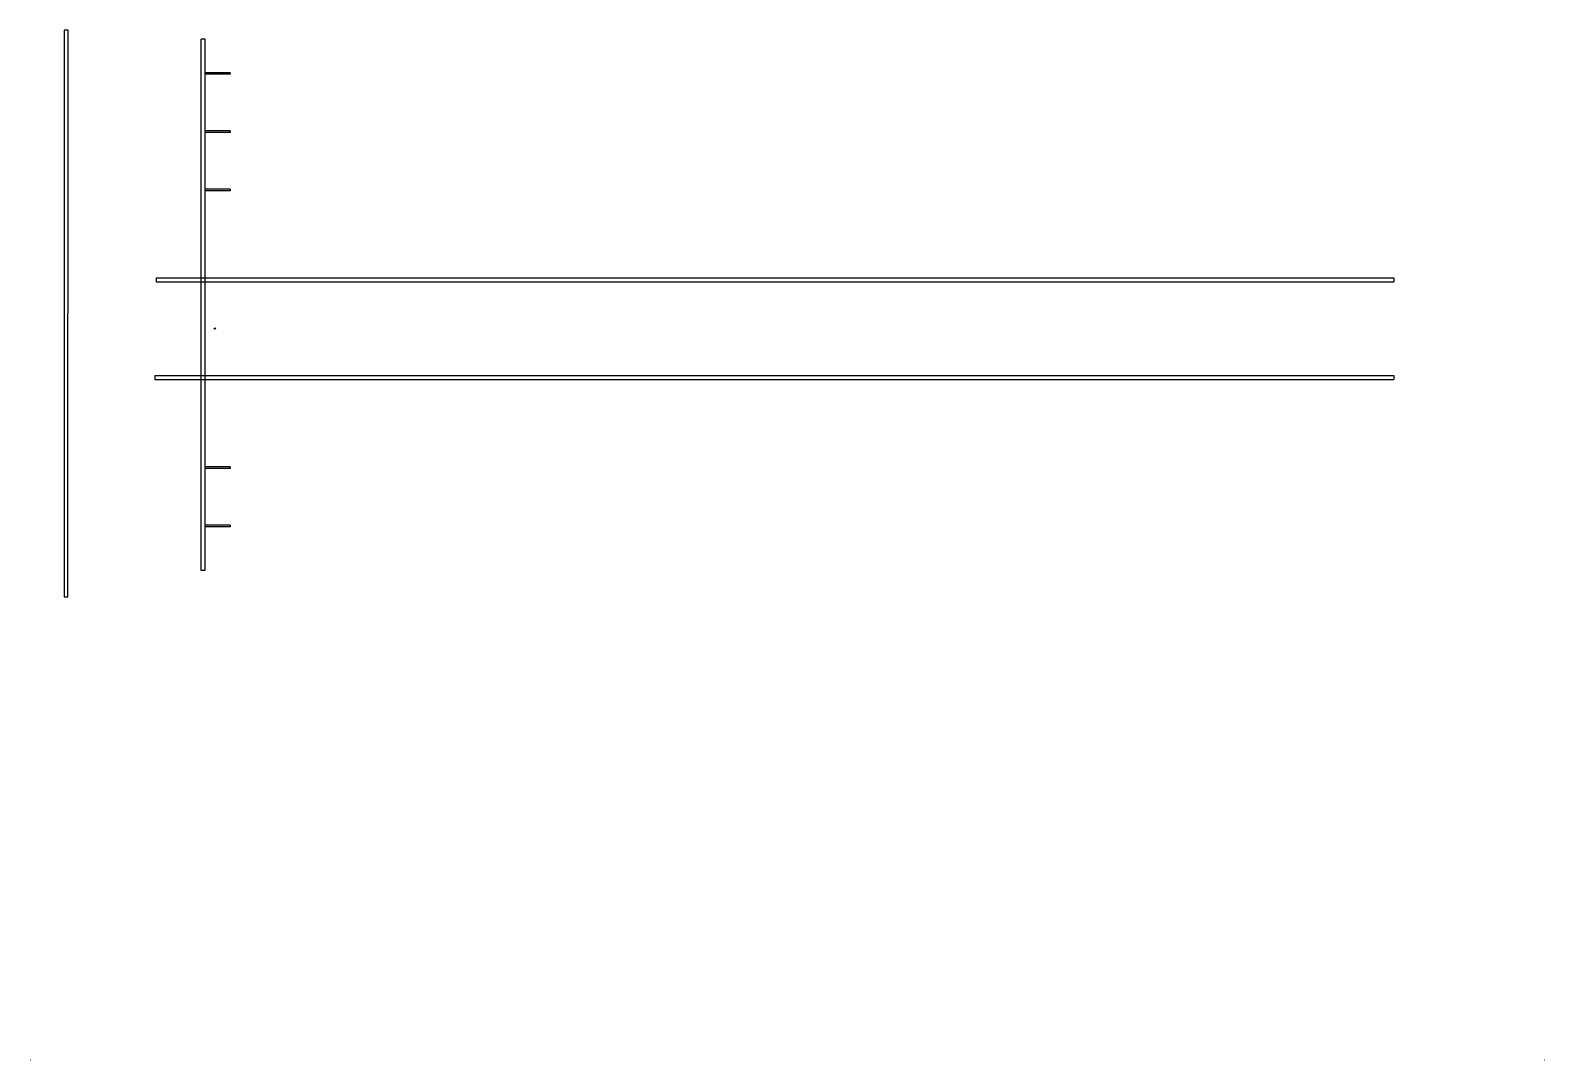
# Model space of a CAD drawing. Extents: x -7000 to 50445, y -27731 to 11318.
import ezdxf

# ---------------------------------------------------------------- set-up
doc = ezdxf.new("R2010")
doc.units = 0
doc.layers.get('0').update_dxf_attribs({"linetype": 'CONTINUOUS'})

msp = doc.modelspace()

# ---------------------------------------------------------------- linework, layer by layer
at = {"color": 7, "linetype": 'CONTINUOUS'}
for p, q in [((-5569.394918, 11317.556401), (-5720.298393, 11316.897582)), ((-5720.298393, 11316.897582), (-5720.298393, -10173.102418)), ((-5570.298391, -10173.102415), (-5569.394918, 11317.556401)), ((-520.29839, -9173.102415), (-520.298393, 10986.897582)), ((-370.298393, 10986.897582), (-520.298393, 10986.897582)), ((-370.298391, -9173.102415), (-370.298395, 10986.897582)), ((577.704593, 9708.231036), (-365.299942, 9708.231036)), ((577.704593, 9648.231036), (-365.299942, 9648.231036)), ((577.704593, 9708.231036), (577.704593, 9648.231036)), ((577.704594, 7501.129182), (-365.299942, 7501.129182)), ((577.704594, 7501.129182), (577.704594, 7441.129182)), ((577.704594, 7441.129182), (-365.299942, 7441.129182)), ((577.704596, 5294.027324), (-365.29994, 5294.027324)), ((577.704596, 5234.027324), (-365.29994, 5234.027324)), ((577.704596, 5294.027324), (577.704596, 5234.027324)), ((-2219.88545, 1925.49946), (-2219.88545, 1775.49946)), ((-2219.88545, 1925.49946), (44720.11455, 1925.49946)), ((-2219.88545, 1775.49946), (44720.11455, 1775.49946)), ((44720.11455, 1925.49946), (44720.11455, 1775.49946)), ((-2279.88545, -1774.50055), (-2279.88545, -1924.50055)), ((-2279.88545, -1774.50055), (44720.11455, -1774.50055)), ((-2279.88545, -1924.50055), (44720.11455, -1924.50055)), ((44720.11455, -1774.50055), (44720.11455, -1924.50055)), ((577.704598, -5246.858829), (-365.299937, -5246.858829)), ((577.704598, -5306.858829), (-365.299937, -5306.858829)), ((577.704598, -5246.858829), (577.704598, -5306.858829)), ((577.704598, -7453.964472), (-365.299937, -7453.964472)), ((577.704598, -7453.964472), (577.704598, -7513.964472)), ((577.704598, -7513.964472), (-365.299937, -7513.964472)), ((-370.298391, -9173.102415), (-520.298391, -9173.102415)), ((-5720.298391, -10173.102415), (-5570.298391, -10173.102415))]:
    msp.add_line(p, q, dxfattribs=at)
at = {"linetype": 'CONTINUOUS'}
for p, q in [((-7000, -27730.627156), (-6990, -27730.627156)), ((50435.248412, -27730.627156), (50445.248412, -27730.627156))]:
    msp.add_line(p, q, dxfattribs=at)
at = {"color": 7, "linetype": 'CONTINUOUS'}
msp.add_circle((0, 0), 25, dxfattribs=at)

doc.saveas('drawing.dxf')
